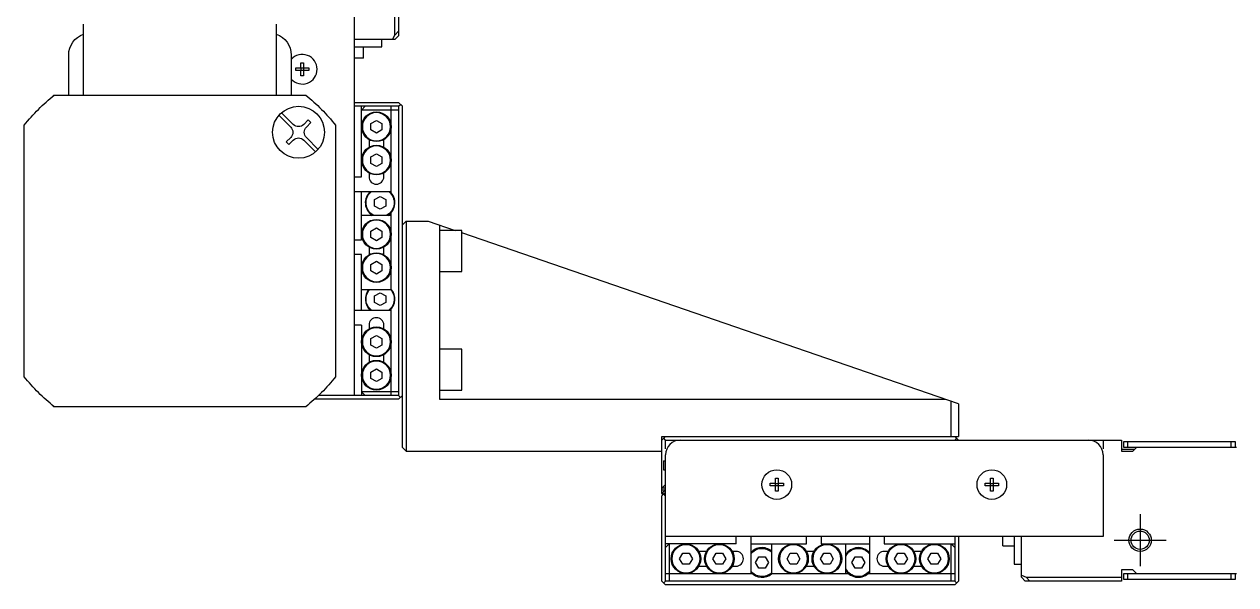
# Model space of a CAD drawing. Extents: x 0 to 1550, y -8 to 1198.
# Drawn here: x 0 to 163.4, y 455.5 to 531.1 of the extents above; entities that cross this region are included whole.
import ezdxf

# ---------------------------------------------------------------- set-up
doc = ezdxf.new("R2010")
doc.units = 0
doc.header["$LTSCALE"] = 0.5
doc.linetypes.add('CENTER', pattern=[50.8, 31.75, -6.35, 6.35, -6.35])
for name, color, linetype in [('MSM_CENTER', 1, 'CENTER'), ('MSM_CONTINUOUS', 7, 'CONTINUOUS'), ('MSM_NARROW', 5, 'CONTINUOUS')]:
    doc.layers.add(name, color=color, linetype=linetype)

msp = doc.modelspace()

# ---------------------------------------------------------------- linework, layer by layer
at = {"layer": 'MSM_CENTER'}
for p, q in [((150.5, 465.05), (150.5, 458.05)), ((147, 461.55), (154, 461.55))]:
    msp.add_line(p, q, dxfattribs=at)
at = {"layer": 'MSM_CONTINUOUS'}
for p, q in [((50, 529.66), (50, 542.55)), ((50.5, 542.55), (50.5, 529.55)), ((44.5, 540.05), (44.5, 481.05)), ((8, 521.55), (8, 531.12)), ((34, 531.12), (34, 521.55)), ((49.69, 529.05), (50, 529.66)), ((50, 529.66), (50.5, 530.16)), ((50.5, 529.55), (50, 529.05)), ((50, 529.05), (44.5, 529.05)), ((44.5, 528.05), (48.25, 528.05)), ((45.75, 526.55), (45.75, 528.05)), ((48.25, 528.05), (48.25, 529.05)), ((6, 521.55), (6, 526.96)), ((36, 526.96), (36, 521.55)), ((45.75, 526.55), (44.5, 526.55)), ((36.61, 525.23), (37.32, 525.23)), ((37.32, 524.87), (36.61, 524.87)), ((37.32, 525.23), (37.32, 525.93)), ((37.33, 525.22), (37.32, 525.23)), ((37.33, 524.88), (37.32, 524.87)), ((37.32, 524.16), (37.32, 524.87)), ((37.33, 525.22), (37.67, 525.22)), ((37.33, 524.88), (37.33, 525.22)), ((37.67, 524.88), (37.33, 524.88)), ((37.67, 525.22), (37.68, 525.23)), ((37.67, 525.22), (37.67, 524.88)), ((37.67, 524.88), (37.68, 524.87)), ((37.68, 525.93), (37.68, 525.23)), ((37.68, 525.23), (38.39, 525.23)), ((37.68, 524.87), (37.68, 524.16)), ((38.39, 524.87), (37.68, 524.87)), ((4, 521.55), (3.87, 521.42)), ((4.03, 521.55), (37.97, 521.55)), ((38.13, 521.42), (38, 521.55)), ((44.5, 520.55), (50.5, 520.55)), ((50.5, 520.05), (44.5, 520.05)), ((45.5, 510.55), (45.5, 520.05)), ((45.5, 519.55), (46, 520.05)), ((49.5, 508.37), (49.5, 520.05)), ((51, 520.05), (50.5, 520.55)), ((50.5, 520.05), (50.75, 520.3)), ((50.5, 520.05), (50.5, 481.05)), ((51, 474.05), (51, 520.05)), ((35.94, 517.25), (34.35, 518.84)), ((34.71, 519.19), (36.29, 517.61)), ((37.71, 517.61), (38.31, 518.21)), ((38.31, 518.21), (38.66, 517.85)), ((50.5, 519.55), (45.5, 519.55)), ((46.75, 517.73), (47.5, 518.16)), ((47.5, 518.16), (48.25, 517.73)), ((0.13, 517.67), (0, 517.55)), ((0, 483.58), (0, 517.52)), ((38.66, 517.85), (38.06, 517.25)), ((42, 517.55), (41.87, 517.67)), ((42, 517.52), (42, 483.58)), ((46.75, 516.86), (46.75, 517.73)), ((47.5, 516.43), (46.75, 516.86)), ((48.25, 516.86), (47.5, 516.43)), ((48.25, 517.73), (48.25, 516.86)), ((35.34, 515.24), (35.94, 515.84)), ((35.69, 514.88), (35.34, 515.24)), ((36.29, 515.48), (35.69, 514.88)), ((39.29, 513.9), (37.71, 515.48)), ((38.06, 515.84), (39.65, 514.25)), ((46.5, 515.56), (46.5, 514.53)), ((48.5, 514.53), (48.5, 515.56)), ((46.75, 513.23), (47.5, 513.66)), ((46.75, 512.36), (46.75, 513.23)), ((47.5, 513.66), (48.25, 513.23)), ((48.25, 513.23), (48.25, 512.36)), ((47.5, 511.93), (46.75, 512.36)), ((48.25, 512.36), (47.5, 511.93)), ((44.5, 510.55), (45.5, 510.55)), ((46.5, 511.06), (46.5, 510.55)), ((48.5, 510.55), (48.5, 511.06)), ((44.5, 508.55), (49.5, 508.55)), ((45.5, 502.05), (45.5, 508.55)), ((47.25, 507.48), (48, 507.91)), ((47.25, 506.61), (47.25, 507.48)), ((48, 506.18), (47.25, 506.61)), ((48, 507.91), (48.75, 507.48)), ((48.75, 506.61), (48, 506.18)), ((48.75, 507.48), (48.75, 506.61)), ((49.5, 505.35), (45.5, 505.35)), ((49.5, 495.35), (49.5, 505.72)), ((46.75, 503.23), (47.5, 503.66)), ((47.5, 503.66), (48.25, 503.23)), ((51, 504.05), (51.5, 504.55)), ((51.5, 504.55), (51.5, 473.55)), ((51.5, 504.55), (54.5, 504.55)), ((54.5, 504.55), (58.13, 503.3)), ((56, 504.03), (56, 480.55)), ((59, 503.3), (56, 503.3)), ((59, 497.8), (59, 503.3)), ((44.5, 502.05), (45.5, 502.05)), ((46.75, 502.36), (46.75, 503.23)), ((47.5, 501.93), (46.75, 502.36)), ((48.25, 502.36), (47.5, 501.93)), ((48.25, 503.23), (48.25, 502.36)), ((126, 479.93), (59, 503)), ((45.5, 500.05), (44.5, 500.05)), ((45.5, 492.55), (45.5, 500.05)), ((46.5, 501.06), (46.5, 500.03)), ((48.5, 500.03), (48.5, 501.06)), ((46.75, 498.73), (47.5, 499.16)), ((46.75, 497.86), (46.75, 498.73)), ((47.5, 499.16), (48.25, 498.73)), ((48.25, 498.73), (48.25, 497.86)), ((47.5, 497.43), (46.75, 497.86)), ((48.25, 497.86), (47.5, 497.43)), ((56, 497.8), (59, 497.8)), ((45.5, 495.35), (49.5, 495.35)), ((47.25, 494.48), (48, 494.91)), ((47.25, 493.61), (47.25, 494.48)), ((48, 493.18), (47.25, 493.61)), ((48, 494.91), (48.75, 494.48)), ((48.75, 493.61), (48, 493.18)), ((48.75, 494.48), (48.75, 493.61)), ((44.5, 492.55), (49.5, 492.55)), ((49.5, 481.05), (49.5, 492.72)), ((45.5, 490.55), (44.5, 490.55)), ((45.5, 490.55), (45.5, 481.05)), ((46.5, 490.55), (46.5, 490.03)), ((48.5, 490.03), (48.5, 490.55)), ((46.75, 488.73), (47.5, 489.16)), ((46.75, 487.86), (46.75, 488.73)), ((47.5, 489.16), (48.25, 488.73)), ((48.25, 488.73), (48.25, 487.86)), ((47.5, 487.43), (46.75, 487.86)), ((48.25, 487.86), (47.5, 487.43)), ((59, 487.3), (56, 487.3)), ((59, 481.8), (59, 487.3)), ((46.5, 486.56), (46.5, 485.53)), ((48.5, 485.53), (48.5, 486.56)), ((46.75, 484.23), (47.5, 484.66)), ((46.75, 483.36), (46.75, 484.23)), ((47.5, 484.66), (48.25, 484.23)), ((48.25, 484.23), (48.25, 483.36)), ((0, 483.55), (0.13, 483.42)), ((41.87, 483.42), (42, 483.55)), ((47.5, 482.93), (46.75, 483.36)), ((48.25, 483.36), (47.5, 482.93)), ((50.5, 480.55), (39.14, 480.55)), ((50.5, 481.05), (39.67, 481.05)), ((50.5, 481.55), (45.5, 481.55)), ((46, 481.05), (45.5, 481.55)), ((50.75, 480.8), (50.5, 481.05)), ((50.5, 480.55), (51, 481.05)), ((56, 481.8), (59, 481.8)), ((56, 480.55), (124.2, 480.55)), ((3.87, 479.67), (4, 479.55)), ((37.97, 479.55), (4.03, 479.55)), ((38, 479.55), (38.13, 479.67)), ((125, 475.55), (125, 480.27)), ((126, 479.93), (126, 475.55)), ((86.5, 475.55), (86, 475.05)), ((86, 467.85), (86, 475.55)), ((86, 475.55), (126, 475.55)), ((126, 475.05), (125.5, 475.55)), ((51, 474.05), (51.5, 473.55)), ((86.5, 475.05), (86.25, 475.3)), ((86.5, 473.85), (86.5, 475.05)), ((86.5, 475.05), (148, 475.05)), ((125.75, 475.3), (125.5, 475.05)), ((145.5, 475.05), (145.5, 473.85)), ((148, 475.05), (148, 473.55)), ((148.3, 474.05), (148.3, 474.85)), ((148.3, 474.85), (163.3, 474.85)), ((163.5, 474.05), (148.3, 474.05)), ((148.8, 474.85), (148.8, 474.05)), ((150, 474.05), (149.5, 473.55)), ((162.8, 474.05), (162.8, 474.85)), ((163.3, 474.85), (163.3, 474.05)), ((51.5, 473.55), (86, 473.55)), ((86.2, 472.25), (86.2, 471.05)), ((86.2, 472.25), (86.5, 472.25)), ((86.5, 456.05), (86.5, 473.05)), ((145.5, 473.05), (145.5, 462.05)), ((149.75, 473.8), (148, 473.8)), ((148, 473.55), (149.5, 473.55)), ((86.2, 471.05), (86.5, 471.05)), ((86, 468.55), (86.5, 469.05)), ((100.61, 469.23), (101.32, 469.23)), ((101.32, 469.23), (101.32, 469.93)), ((101.33, 469.22), (101.32, 469.23)), ((101.33, 468.88), (101.33, 469.22)), ((101.33, 469.22), (101.67, 469.22)), ((101.67, 469.22), (101.68, 469.23)), ((101.67, 469.22), (101.67, 468.88)), ((101.68, 469.93), (101.68, 469.23)), ((101.68, 469.23), (102.39, 469.23)), ((129.61, 469.23), (130.32, 469.23)), ((130.32, 469.23), (130.32, 469.93)), ((130.33, 469.22), (130.32, 469.23)), ((130.33, 468.88), (130.33, 469.22)), ((130.33, 469.22), (130.67, 469.22)), ((130.67, 469.22), (130.68, 469.23)), ((130.67, 469.22), (130.67, 468.88)), ((130.68, 469.93), (130.68, 469.23)), ((130.68, 469.23), (131.39, 469.23)), ((86.5, 468.55), (86, 468.55)), ((86, 468.35), (86.5, 468.35)), ((86.5, 468.05), (86, 467.55)), ((86.1, 467.75), (86, 467.85)), ((86, 456.05), (86, 467.55)), ((86.1, 467.65), (86.1, 467.85)), ((86.5, 467.55), (86.25, 467.8)), ((86.5, 468.15), (86.4, 468.15)), ((101.32, 468.87), (100.61, 468.87)), ((101.33, 468.88), (101.32, 468.87)), ((101.32, 468.16), (101.32, 468.87)), ((101.67, 468.88), (101.33, 468.88)), ((101.67, 468.88), (101.68, 468.87)), ((101.68, 468.87), (101.68, 468.16)), ((102.39, 468.87), (101.68, 468.87)), ((130.32, 468.87), (129.61, 468.87)), ((130.33, 468.88), (130.32, 468.87)), ((130.32, 468.16), (130.32, 468.87)), ((130.67, 468.88), (130.33, 468.88)), ((130.67, 468.88), (130.68, 468.87)), ((130.68, 468.87), (130.68, 468.16)), ((131.39, 468.87), (130.68, 468.87)), ((145.5, 462.05), (86.5, 462.05)), ((86.5, 460.55), (87, 461.05)), ((96, 461.05), (86.5, 461.05)), ((87, 461.05), (87, 456.05)), ((96, 461.05), (96, 462.05)), ((98, 462.05), (98, 457.05)), ((98, 461.05), (105.5, 461.05)), ((100.8, 461.05), (100.8, 457.05)), ((105.5, 461.05), (105.5, 462.05)), ((107.5, 462.05), (107.5, 461.05)), ((107.5, 461.05), (114, 461.05)), ((110.8, 457.05), (110.8, 461.05)), ((114, 462.05), (114, 457.05)), ((116, 462.05), (116, 461.05)), ((116, 461.05), (125.5, 461.05)), ((125, 456.05), (125, 461.05)), ((125, 461.05), (125.5, 460.55)), ((125.5, 462.05), (125.5, 456.05)), ((126, 462.05), (126, 456.05)), ((132, 460.8), (132, 462.05)), ((132, 460.8), (133.5, 460.8)), ((133.5, 462.05), (133.5, 458.3)), ((134.5, 456.55), (134.5, 462.05)), ((88.38, 459.05), (88.82, 459.8)), ((88.82, 459.8), (89.68, 459.8)), ((89.68, 459.8), (90.12, 459.05)), ((92.02, 460.05), (90.98, 460.05)), ((92.88, 459.05), (93.32, 459.8)), ((93.32, 459.8), (94.18, 459.8)), ((94.18, 459.8), (94.62, 459.05)), ((96, 460.05), (95.48, 460.05)), ((98.63, 458.55), (99.07, 459.3)), ((99.07, 459.3), (99.93, 459.3)), ((99.93, 459.3), (100.37, 458.55)), ((102.88, 459.05), (103.32, 459.8)), ((103.32, 459.8), (104.18, 459.8)), ((104.18, 459.8), (104.62, 459.05)), ((106.52, 460.05), (105.48, 460.05)), ((107.38, 459.05), (107.82, 459.8)), ((107.82, 459.8), (108.68, 459.8)), ((108.68, 459.8), (109.12, 459.05)), ((111.63, 458.55), (112.07, 459.3)), ((112.07, 459.3), (112.93, 459.3)), ((112.93, 459.3), (113.37, 458.55)), ((116.52, 460.05), (116, 460.05)), ((117.38, 459.05), (117.82, 459.8)), ((117.82, 459.8), (118.68, 459.8)), ((118.68, 459.8), (119.12, 459.05)), ((121.02, 460.05), (119.98, 460.05)), ((121.88, 459.05), (122.32, 459.8)), ((122.32, 459.8), (123.18, 459.8)), ((123.18, 459.8), (123.62, 459.05)), ((88.82, 458.3), (88.38, 459.05)), ((89.68, 458.3), (88.82, 458.3)), ((90.12, 459.05), (89.68, 458.3)), ((90.98, 458.05), (92.02, 458.05)), ((93.32, 458.3), (92.88, 459.05)), ((94.18, 458.3), (93.32, 458.3)), ((94.62, 459.05), (94.18, 458.3)), ((95.48, 458.05), (96, 458.05)), ((99.07, 457.8), (98.63, 458.55)), ((99.93, 457.8), (99.07, 457.8)), ((100.37, 458.55), (99.93, 457.8)), ((103.32, 458.3), (102.88, 459.05)), ((104.18, 458.3), (103.32, 458.3)), ((104.62, 459.05), (104.18, 458.3)), ((105.48, 458.05), (106.52, 458.05)), ((107.82, 458.3), (107.38, 459.05)), ((108.68, 458.3), (107.82, 458.3)), ((109.12, 459.05), (108.68, 458.3)), ((112.07, 457.8), (111.63, 458.55)), ((112.93, 457.8), (112.07, 457.8)), ((113.37, 458.55), (112.93, 457.8)), ((116, 458.05), (116.52, 458.05)), ((117.82, 458.3), (117.38, 459.05)), ((118.68, 458.3), (117.82, 458.3)), ((119.12, 459.05), (118.68, 458.3)), ((119.98, 458.05), (121.02, 458.05)), ((122.32, 458.3), (121.88, 459.05)), ((123.18, 458.3), (122.32, 458.3)), ((123.62, 459.05), (123.18, 458.3)), ((133.5, 458.3), (134.5, 458.3)), ((149.5, 457.55), (148, 457.55)), ((148, 457.55), (148, 456.05)), ((149.5, 457.55), (150, 457.05)), ((86, 456.05), (86.5, 455.55)), ((86.25, 455.8), (86.5, 456.05)), ((86.5, 457.05), (98.18, 457.05)), ((125.5, 456.05), (86.5, 456.05)), ((100.8, 457.05), (111.18, 457.05)), ((113.82, 457.05), (125.5, 457.05)), ((125.5, 456.05), (125.75, 455.8)), ((125.5, 455.55), (126, 456.05)), ((134.5, 456.85), (135.11, 456.55)), ((135, 456.05), (134.5, 456.55)), ((148, 456.05), (135, 456.05)), ((135.11, 456.55), (148, 456.55)), ((135.11, 456.55), (135.61, 456.05)), ((148.3, 456.25), (148.3, 457.05)), ((148.3, 457.05), (163.5, 457.05)), ((163.3, 456.25), (148.3, 456.25)), ((148.8, 457.05), (148.8, 456.25)), ((162.8, 456.25), (162.8, 457.05)), ((163.3, 457.05), (163.3, 456.25)), ((125.5, 455.55), (86.5, 455.55))]:
    msp.add_line(p, q, dxfattribs=at)
for points in [[(36.61, 524.87, 0), (36.61, 524.87, 0), (36.61, 524.87, 0), (36.61, 524.87, 0), (36.61, 524.88, 0), (36.61, 524.88, 0), (36.61, 524.88, 0), (36.61, 524.88, 0), (36.61, 524.89, 0), (36.61, 524.89, 0), (36.61, 524.89, 0), (36.61, 524.9, 0), (36.61, 524.9, 0), (36.61, 524.9, 0), (36.61, 524.9, 0), (36.61, 524.91, 0), (36.61, 524.91, 0), (36.61, 524.91, 0), (36.61, 524.92, 0), (36.61, 524.92, 0), (36.61, 524.92, 0), (36.61, 524.92, 0), (36.61, 524.93, 0), (36.61, 524.93, 0), (36.61, 524.93, 0), (36.61, 524.94, 0), (36.61, 524.94, 0), (36.61, 524.94, 0), (36.61, 524.94, 0), (36.61, 524.95, 0), (36.61, 524.95, 0), (36.61, 524.95, 0), (36.61, 524.96, 0), (36.61, 524.96, 0), (36.61, 524.96, 0), (36.61, 524.96, 0), (36.61, 524.97, 0), (36.61, 524.97, 0), (36.61, 524.97, 0), (36.61, 524.98, 0), (36.61, 524.98, 0), (36.61, 524.98, 0), (36.61, 524.98, 0), (36.61, 524.99, 0), (36.61, 524.99, 0), (36.61, 524.99, 0), (36.61, 525, 0), (36.61, 525, 0), (36.61, 525, 0), (36.61, 525, 0), (36.61, 525.01, 0), (36.61, 525.01, 0), (36.61, 525.01, 0), (36.61, 525.01, 0), (36.61, 525.02, 0), (36.61, 525.02, 0), (36.61, 525.02, 0), (36.61, 525.03, 0), (36.61, 525.03, 0), (36.61, 525.03, 0), (36.61, 525.03, 0), (36.61, 525.04, 0), (36.61, 525.04, 0), (36.61, 525.04, 0), (36.61, 525.05, 0), (36.61, 525.05, 0), (36.61, 525.05, 0), (36.61, 525.05, 0), (36.61, 525.06, 0), (36.61, 525.06, 0), (36.61, 525.06, 0), (36.61, 525.07, 0), (36.61, 525.07, 0), (36.61, 525.07, 0), (36.61, 525.07, 0), (36.61, 525.08, 0), (36.61, 525.08, 0), (36.61, 525.08, 0), (36.61, 525.09, 0), (36.61, 525.09, 0), (36.61, 525.09, 0), (36.61, 525.09, 0), (36.61, 525.1, 0), (36.61, 525.1, 0), (36.61, 525.1, 0), (36.61, 525.11, 0), (36.61, 525.11, 0), (36.61, 525.11, 0), (36.61, 525.11, 0), (36.61, 525.12, 0), (36.61, 525.12, 0), (36.61, 525.12, 0), (36.61, 525.12, 0), (36.61, 525.13, 0), (36.61, 525.13, 0), (36.61, 525.13, 0), (36.61, 525.14, 0), (36.61, 525.14, 0), (36.61, 525.14, 0), (36.61, 525.14, 0), (36.61, 525.15, 0), (36.61, 525.15, 0), (36.61, 525.15, 0), (36.61, 525.15, 0), (36.61, 525.16, 0), (36.61, 525.16, 0), (36.61, 525.16, 0), (36.61, 525.17, 0), (36.61, 525.17, 0), (36.61, 525.17, 0), (36.61, 525.17, 0), (36.61, 525.18, 0), (36.61, 525.18, 0), (36.61, 525.18, 0), (36.61, 525.19, 0), (36.61, 525.19, 0), (36.61, 525.19, 0), (36.61, 525.2, 0), (36.61, 525.2, 0), (36.61, 525.2, 0), (36.61, 525.2, 0), (36.61, 525.21, 0), (36.61, 525.21, 0), (36.61, 525.21, 0), (36.61, 525.21, 0), (36.61, 525.22, 0), (36.61, 525.22, 0), (36.61, 525.22, 0), (36.61, 525.23, 0)], [(37.32, 525.93, 0), (37.32, 525.93, 0), (37.33, 525.93, 0), (37.33, 525.93, 0), (37.33, 525.93, 0), (37.33, 525.93, 0), (37.34, 525.93, 0), (37.34, 525.93, 0), (37.34, 525.93, 0), (37.35, 525.93, 0), (37.35, 525.93, 0), (37.35, 525.93, 0), (37.35, 525.93, 0), (37.36, 525.93, 0), (37.36, 525.93, 0), (37.36, 525.93, 0), (37.37, 525.93, 0), (37.37, 525.93, 0), (37.37, 525.93, 0), (37.37, 525.93, 0), (37.38, 525.93, 0), (37.38, 525.93, 0), (37.38, 525.93, 0), (37.38, 525.93, 0), (37.39, 525.93, 0), (37.39, 525.93, 0), (37.39, 525.93, 0), (37.4, 525.93, 0), (37.4, 525.93, 0), (37.4, 525.93, 0), (37.4, 525.93, 0), (37.41, 525.93, 0), (37.41, 525.93, 0), (37.41, 525.93, 0), (37.42, 525.93, 0), (37.42, 525.93, 0), (37.42, 525.93, 0), (37.42, 525.93, 0), (37.43, 525.93, 0), (37.43, 525.93, 0), (37.43, 525.93, 0), (37.44, 525.93, 0), (37.44, 525.93, 0), (37.44, 525.93, 0), (37.44, 525.93, 0), (37.45, 525.93, 0), (37.45, 525.93, 0), (37.45, 525.93, 0), (37.45, 525.93, 0), (37.46, 525.93, 0), (37.46, 525.93, 0), (37.46, 525.93, 0), (37.47, 525.93, 0), (37.47, 525.93, 0), (37.47, 525.93, 0), (37.47, 525.93, 0), (37.48, 525.93, 0), (37.48, 525.93, 0), (37.48, 525.93, 0), (37.49, 525.93, 0), (37.49, 525.93, 0), (37.49, 525.93, 0), (37.49, 525.93, 0), (37.5, 525.93, 0), (37.5, 525.93, 0), (37.5, 525.93, 0), (37.51, 525.93, 0), (37.51, 525.93, 0), (37.51, 525.93, 0), (37.51, 525.93, 0), (37.52, 525.93, 0), (37.52, 525.93, 0), (37.52, 525.93, 0), (37.53, 525.93, 0), (37.53, 525.93, 0), (37.53, 525.93, 0), (37.53, 525.93, 0), (37.54, 525.93, 0), (37.54, 525.93, 0), (37.54, 525.93, 0), (37.55, 525.93, 0), (37.55, 525.93, 0), (37.55, 525.93, 0), (37.55, 525.93, 0), (37.56, 525.93, 0), (37.56, 525.93, 0), (37.56, 525.93, 0), (37.56, 525.93, 0), (37.57, 525.93, 0), (37.57, 525.93, 0), (37.57, 525.93, 0), (37.58, 525.93, 0), (37.58, 525.93, 0), (37.58, 525.93, 0), (37.58, 525.93, 0), (37.59, 525.93, 0), (37.59, 525.93, 0), (37.59, 525.93, 0), (37.6, 525.93, 0), (37.6, 525.93, 0), (37.6, 525.93, 0), (37.6, 525.93, 0), (37.61, 525.93, 0), (37.61, 525.93, 0), (37.61, 525.93, 0), (37.62, 525.93, 0), (37.62, 525.93, 0), (37.62, 525.93, 0), (37.62, 525.93, 0), (37.63, 525.93, 0), (37.63, 525.93, 0), (37.63, 525.93, 0), (37.63, 525.93, 0), (37.64, 525.93, 0), (37.64, 525.93, 0), (37.64, 525.93, 0), (37.65, 525.93, 0), (37.65, 525.93, 0), (37.65, 525.93, 0), (37.65, 525.93, 0), (37.66, 525.93, 0), (37.66, 525.93, 0), (37.66, 525.93, 0), (37.67, 525.93, 0), (37.67, 525.93, 0), (37.67, 525.93, 0), (37.67, 525.93, 0), (37.68, 525.93, 0), (37.68, 525.93, 0)], [(38.39, 525.23, 0), (38.39, 525.22, 0), (38.39, 525.22, 0), (38.39, 525.22, 0), (38.39, 525.21, 0), (38.39, 525.21, 0), (38.39, 525.21, 0), (38.39, 525.21, 0), (38.39, 525.2, 0), (38.39, 525.2, 0), (38.39, 525.2, 0), (38.39, 525.2, 0), (38.39, 525.19, 0), (38.39, 525.19, 0), (38.39, 525.19, 0), (38.39, 525.18, 0), (38.39, 525.18, 0), (38.39, 525.18, 0), (38.39, 525.17, 0), (38.39, 525.17, 0), (38.39, 525.17, 0), (38.39, 525.17, 0), (38.39, 525.16, 0), (38.39, 525.16, 0), (38.39, 525.16, 0), (38.39, 525.15, 0), (38.39, 525.15, 0), (38.39, 525.15, 0), (38.39, 525.15, 0), (38.39, 525.14, 0), (38.39, 525.14, 0), (38.39, 525.14, 0), (38.39, 525.14, 0), (38.39, 525.13, 0), (38.39, 525.13, 0), (38.39, 525.13, 0), (38.39, 525.12, 0), (38.39, 525.12, 0), (38.39, 525.12, 0), (38.39, 525.12, 0), (38.39, 525.11, 0), (38.39, 525.11, 0), (38.39, 525.11, 0), (38.39, 525.11, 0), (38.39, 525.1, 0), (38.39, 525.1, 0), (38.39, 525.1, 0), (38.39, 525.09, 0), (38.39, 525.09, 0), (38.39, 525.09, 0), (38.39, 525.09, 0), (38.39, 525.08, 0), (38.39, 525.08, 0), (38.39, 525.08, 0), (38.39, 525.07, 0), (38.39, 525.07, 0), (38.39, 525.07, 0), (38.39, 525.07, 0), (38.39, 525.06, 0), (38.39, 525.06, 0), (38.39, 525.06, 0), (38.39, 525.05, 0), (38.39, 525.05, 0), (38.39, 525.05, 0), (38.39, 525.05, 0), (38.39, 525.04, 0), (38.39, 525.04, 0), (38.39, 525.04, 0), (38.39, 525.03, 0), (38.39, 525.03, 0), (38.39, 525.03, 0), (38.39, 525.03, 0), (38.39, 525.02, 0), (38.39, 525.02, 0), (38.39, 525.02, 0), (38.39, 525.01, 0), (38.39, 525.01, 0), (38.39, 525.01, 0), (38.39, 525.01, 0), (38.39, 525, 0), (38.39, 525, 0), (38.39, 525, 0), (38.39, 525, 0), (38.39, 524.99, 0), (38.39, 524.99, 0), (38.39, 524.99, 0), (38.39, 524.98, 0), (38.39, 524.98, 0), (38.39, 524.98, 0), (38.39, 524.98, 0), (38.39, 524.97, 0), (38.39, 524.97, 0), (38.39, 524.97, 0), (38.39, 524.96, 0), (38.39, 524.96, 0), (38.39, 524.96, 0), (38.39, 524.96, 0), (38.39, 524.95, 0), (38.39, 524.95, 0), (38.39, 524.95, 0), (38.39, 524.94, 0), (38.39, 524.94, 0), (38.39, 524.94, 0), (38.39, 524.94, 0), (38.39, 524.93, 0), (38.39, 524.93, 0), (38.39, 524.93, 0), (38.39, 524.92, 0), (38.39, 524.92, 0), (38.39, 524.92, 0), (38.39, 524.92, 0), (38.39, 524.91, 0), (38.39, 524.91, 0), (38.39, 524.91, 0), (38.39, 524.9, 0), (38.39, 524.9, 0), (38.39, 524.9, 0), (38.39, 524.9, 0), (38.39, 524.89, 0), (38.39, 524.89, 0), (38.39, 524.89, 0), (38.39, 524.88, 0), (38.39, 524.88, 0), (38.39, 524.88, 0), (38.39, 524.88, 0), (38.39, 524.87, 0), (38.39, 524.87, 0), (38.39, 524.87, 0), (38.39, 524.87, 0)], [(37.68, 524.16, 0), (37.68, 524.16, 0), (37.67, 524.16, 0), (37.67, 524.16, 0), (37.67, 524.16, 0), (37.67, 524.16, 0), (37.66, 524.16, 0), (37.66, 524.16, 0), (37.66, 524.16, 0), (37.65, 524.16, 0), (37.65, 524.16, 0), (37.65, 524.16, 0), (37.65, 524.16, 0), (37.64, 524.16, 0), (37.64, 524.16, 0), (37.64, 524.16, 0), (37.63, 524.16, 0), (37.63, 524.16, 0), (37.63, 524.16, 0), (37.63, 524.16, 0), (37.62, 524.16, 0), (37.62, 524.16, 0), (37.62, 524.16, 0), (37.62, 524.16, 0), (37.61, 524.16, 0), (37.61, 524.16, 0), (37.61, 524.16, 0), (37.6, 524.16, 0), (37.6, 524.16, 0), (37.6, 524.16, 0), (37.6, 524.16, 0), (37.59, 524.16, 0), (37.59, 524.16, 0), (37.59, 524.16, 0), (37.58, 524.16, 0), (37.58, 524.16, 0), (37.58, 524.16, 0), (37.58, 524.16, 0), (37.57, 524.16, 0), (37.57, 524.16, 0), (37.57, 524.16, 0), (37.56, 524.16, 0), (37.56, 524.16, 0), (37.56, 524.16, 0), (37.56, 524.16, 0), (37.55, 524.16, 0), (37.55, 524.16, 0), (37.55, 524.16, 0), (37.55, 524.16, 0), (37.54, 524.16, 0), (37.54, 524.16, 0), (37.54, 524.16, 0), (37.53, 524.16, 0), (37.53, 524.16, 0), (37.53, 524.16, 0), (37.53, 524.16, 0), (37.52, 524.16, 0), (37.52, 524.16, 0), (37.52, 524.16, 0), (37.51, 524.16, 0), (37.51, 524.16, 0), (37.51, 524.16, 0), (37.51, 524.16, 0), (37.5, 524.16, 0), (37.5, 524.16, 0), (37.5, 524.16, 0), (37.49, 524.16, 0), (37.49, 524.16, 0), (37.49, 524.16, 0), (37.49, 524.16, 0), (37.48, 524.16, 0), (37.48, 524.16, 0), (37.48, 524.16, 0), (37.47, 524.16, 0), (37.47, 524.16, 0), (37.47, 524.16, 0), (37.47, 524.16, 0), (37.46, 524.16, 0), (37.46, 524.16, 0), (37.46, 524.16, 0), (37.45, 524.16, 0), (37.45, 524.16, 0), (37.45, 524.16, 0), (37.45, 524.16, 0), (37.44, 524.16, 0), (37.44, 524.16, 0), (37.44, 524.16, 0), (37.44, 524.16, 0), (37.43, 524.16, 0), (37.43, 524.16, 0), (37.43, 524.16, 0), (37.42, 524.16, 0), (37.42, 524.16, 0), (37.42, 524.16, 0), (37.42, 524.16, 0), (37.41, 524.16, 0), (37.41, 524.16, 0), (37.41, 524.16, 0), (37.4, 524.16, 0), (37.4, 524.16, 0), (37.4, 524.16, 0), (37.4, 524.16, 0), (37.39, 524.16, 0), (37.39, 524.16, 0), (37.39, 524.16, 0), (37.38, 524.16, 0), (37.38, 524.16, 0), (37.38, 524.16, 0), (37.38, 524.16, 0), (37.37, 524.16, 0), (37.37, 524.16, 0), (37.37, 524.16, 0), (37.37, 524.16, 0), (37.36, 524.16, 0), (37.36, 524.16, 0), (37.36, 524.16, 0), (37.35, 524.16, 0), (37.35, 524.16, 0), (37.35, 524.16, 0), (37.35, 524.16, 0), (37.34, 524.16, 0), (37.34, 524.16, 0), (37.34, 524.16, 0), (37.33, 524.16, 0), (37.33, 524.16, 0), (37.33, 524.16, 0), (37.33, 524.16, 0), (37.32, 524.16, 0), (37.32, 524.16, 0)], [(100.61, 468.87, 0), (100.61, 468.87, 0), (100.61, 468.87, 0), (100.61, 468.87, 0), (100.61, 468.88, 0), (100.61, 468.88, 0), (100.61, 468.88, 0), (100.61, 468.88, 0), (100.61, 468.89, 0), (100.61, 468.89, 0), (100.61, 468.89, 0), (100.61, 468.9, 0), (100.61, 468.9, 0), (100.61, 468.9, 0), (100.61, 468.9, 0), (100.61, 468.91, 0), (100.61, 468.91, 0), (100.61, 468.91, 0), (100.61, 468.92, 0), (100.61, 468.92, 0), (100.61, 468.92, 0), (100.61, 468.93, 0), (100.61, 468.93, 0), (100.61, 468.93, 0), (100.61, 468.93, 0), (100.61, 468.94, 0), (100.61, 468.94, 0), (100.61, 468.94, 0), (100.61, 468.94, 0), (100.61, 468.95, 0), (100.61, 468.95, 0), (100.61, 468.95, 0), (100.61, 468.96, 0), (100.61, 468.96, 0), (100.61, 468.96, 0), (100.61, 468.96, 0), (100.61, 468.97, 0), (100.61, 468.97, 0), (100.61, 468.97, 0), (100.61, 468.98, 0), (100.61, 468.98, 0), (100.61, 468.98, 0), (100.61, 468.98, 0), (100.61, 468.99, 0), (100.61, 468.99, 0), (100.61, 468.99, 0), (100.61, 469, 0), (100.61, 469, 0), (100.61, 469, 0), (100.61, 469, 0), (100.61, 469.01, 0), (100.61, 469.01, 0), (100.61, 469.01, 0), (100.61, 469.01, 0), (100.61, 469.02, 0), (100.61, 469.02, 0), (100.61, 469.02, 0), (100.61, 469.03, 0), (100.61, 469.03, 0), (100.61, 469.03, 0), (100.61, 469.03, 0), (100.61, 469.04, 0), (100.61, 469.04, 0), (100.61, 469.04, 0), (100.61, 469.05, 0), (100.61, 469.05, 0), (100.61, 469.05, 0), (100.61, 469.05, 0), (100.61, 469.06, 0), (100.61, 469.06, 0), (100.61, 469.06, 0), (100.61, 469.06, 0), (100.61, 469.07, 0), (100.61, 469.07, 0), (100.61, 469.07, 0), (100.61, 469.08, 0), (100.61, 469.08, 0), (100.61, 469.08, 0), (100.61, 469.08, 0), (100.61, 469.09, 0), (100.61, 469.09, 0), (100.61, 469.09, 0), (100.61, 469.1, 0), (100.61, 469.1, 0), (100.61, 469.1, 0), (100.61, 469.11, 0), (100.61, 469.11, 0), (100.61, 469.11, 0), (100.61, 469.11, 0), (100.61, 469.12, 0), (100.61, 469.12, 0), (100.61, 469.12, 0), (100.61, 469.12, 0), (100.61, 469.13, 0), (100.61, 469.13, 0), (100.61, 469.13, 0), (100.61, 469.14, 0), (100.61, 469.14, 0), (100.61, 469.14, 0), (100.61, 469.14, 0), (100.61, 469.15, 0), (100.61, 469.15, 0), (100.61, 469.15, 0), (100.61, 469.15, 0), (100.61, 469.16, 0), (100.61, 469.16, 0), (100.61, 469.16, 0), (100.61, 469.17, 0), (100.61, 469.17, 0), (100.61, 469.17, 0), (100.61, 469.18, 0), (100.61, 469.18, 0), (100.61, 469.18, 0), (100.61, 469.18, 0), (100.61, 469.19, 0), (100.61, 469.19, 0), (100.61, 469.19, 0), (100.61, 469.19, 0), (100.61, 469.2, 0), (100.61, 469.2, 0), (100.61, 469.2, 0), (100.61, 469.21, 0), (100.61, 469.21, 0), (100.61, 469.21, 0), (100.61, 469.21, 0), (100.61, 469.22, 0), (100.61, 469.22, 0), (100.61, 469.22, 0), (100.61, 469.23, 0)], [(101.32, 469.93, 0), (101.32, 469.93, 0), (101.33, 469.93, 0), (101.33, 469.93, 0), (101.33, 469.93, 0), (101.33, 469.93, 0), (101.34, 469.93, 0), (101.34, 469.93, 0), (101.34, 469.93, 0), (101.34, 469.93, 0), (101.35, 469.93, 0), (101.35, 469.93, 0), (101.35, 469.93, 0), (101.36, 469.93, 0), (101.36, 469.93, 0), (101.36, 469.93, 0), (101.36, 469.93, 0), (101.37, 469.93, 0), (101.37, 469.93, 0), (101.37, 469.93, 0), (101.38, 469.93, 0), (101.38, 469.93, 0), (101.38, 469.93, 0), (101.39, 469.93, 0), (101.39, 469.93, 0), (101.39, 469.93, 0), (101.39, 469.93, 0), (101.4, 469.93, 0), (101.4, 469.93, 0), (101.4, 469.93, 0), (101.4, 469.93, 0), (101.41, 469.93, 0), (101.41, 469.93, 0), (101.41, 469.93, 0), (101.42, 469.93, 0), (101.42, 469.93, 0), (101.42, 469.93, 0), (101.42, 469.93, 0), (101.43, 469.93, 0), (101.43, 469.93, 0), (101.43, 469.93, 0), (101.44, 469.93, 0), (101.44, 469.93, 0), (101.44, 469.93, 0), (101.44, 469.93, 0), (101.45, 469.93, 0), (101.45, 469.93, 0), (101.45, 469.93, 0), (101.45, 469.93, 0), (101.46, 469.93, 0), (101.46, 469.93, 0), (101.46, 469.93, 0), (101.47, 469.93, 0), (101.47, 469.93, 0), (101.47, 469.93, 0), (101.47, 469.93, 0), (101.48, 469.93, 0), (101.48, 469.93, 0), (101.48, 469.93, 0), (101.49, 469.93, 0), (101.49, 469.93, 0), (101.49, 469.93, 0), (101.49, 469.93, 0), (101.5, 469.93, 0), (101.5, 469.93, 0), (101.5, 469.93, 0), (101.51, 469.93, 0), (101.51, 469.93, 0), (101.51, 469.93, 0), (101.51, 469.93, 0), (101.52, 469.93, 0), (101.52, 469.93, 0), (101.52, 469.93, 0), (101.53, 469.93, 0), (101.53, 469.93, 0), (101.53, 469.93, 0), (101.53, 469.93, 0), (101.54, 469.93, 0), (101.54, 469.93, 0), (101.54, 469.93, 0), (101.55, 469.93, 0), (101.55, 469.93, 0), (101.55, 469.93, 0), (101.55, 469.93, 0), (101.56, 469.93, 0), (101.56, 469.93, 0), (101.56, 469.93, 0), (101.56, 469.93, 0), (101.57, 469.93, 0), (101.57, 469.93, 0), (101.57, 469.93, 0), (101.58, 469.93, 0), (101.58, 469.93, 0), (101.58, 469.93, 0), (101.58, 469.93, 0), (101.59, 469.93, 0), (101.59, 469.93, 0), (101.59, 469.93, 0), (101.6, 469.93, 0), (101.6, 469.93, 0), (101.6, 469.93, 0), (101.6, 469.93, 0), (101.61, 469.93, 0), (101.61, 469.93, 0), (101.61, 469.93, 0), (101.61, 469.93, 0), (101.62, 469.93, 0), (101.62, 469.93, 0), (101.62, 469.93, 0), (101.63, 469.93, 0), (101.63, 469.93, 0), (101.63, 469.93, 0), (101.64, 469.93, 0), (101.64, 469.93, 0), (101.64, 469.93, 0), (101.64, 469.93, 0), (101.65, 469.93, 0), (101.65, 469.93, 0), (101.65, 469.93, 0), (101.66, 469.93, 0), (101.66, 469.93, 0), (101.66, 469.93, 0), (101.66, 469.93, 0), (101.67, 469.93, 0), (101.67, 469.93, 0), (101.67, 469.93, 0), (101.67, 469.93, 0), (101.68, 469.93, 0), (101.68, 469.93, 0)], [(102.39, 469.23, 0), (102.39, 469.22, 0), (102.39, 469.22, 0), (102.39, 469.22, 0), (102.39, 469.21, 0), (102.39, 469.21, 0), (102.39, 469.21, 0), (102.39, 469.21, 0), (102.39, 469.2, 0), (102.39, 469.2, 0), (102.39, 469.2, 0), (102.39, 469.19, 0), (102.39, 469.19, 0), (102.39, 469.19, 0), (102.39, 469.19, 0), (102.39, 469.18, 0), (102.39, 469.18, 0), (102.39, 469.18, 0), (102.39, 469.18, 0), (102.39, 469.17, 0), (102.39, 469.17, 0), (102.39, 469.17, 0), (102.39, 469.16, 0), (102.39, 469.16, 0), (102.39, 469.16, 0), (102.39, 469.15, 0), (102.39, 469.15, 0), (102.39, 469.15, 0), (102.39, 469.15, 0), (102.39, 469.14, 0), (102.39, 469.14, 0), (102.39, 469.14, 0), (102.39, 469.14, 0), (102.39, 469.13, 0), (102.39, 469.13, 0), (102.39, 469.13, 0), (102.39, 469.12, 0), (102.39, 469.12, 0), (102.39, 469.12, 0), (102.39, 469.12, 0), (102.39, 469.11, 0), (102.39, 469.11, 0), (102.39, 469.11, 0), (102.39, 469.11, 0), (102.39, 469.1, 0), (102.39, 469.1, 0), (102.39, 469.1, 0), (102.39, 469.09, 0), (102.39, 469.09, 0), (102.39, 469.09, 0), (102.39, 469.08, 0), (102.39, 469.08, 0), (102.39, 469.08, 0), (102.39, 469.08, 0), (102.39, 469.07, 0), (102.39, 469.07, 0), (102.39, 469.07, 0), (102.39, 469.06, 0), (102.39, 469.06, 0), (102.39, 469.06, 0), (102.39, 469.06, 0), (102.39, 469.05, 0), (102.39, 469.05, 0), (102.39, 469.05, 0), (102.39, 469.05, 0), (102.39, 469.04, 0), (102.39, 469.04, 0), (102.39, 469.04, 0), (102.39, 469.03, 0), (102.39, 469.03, 0), (102.39, 469.03, 0), (102.39, 469.03, 0), (102.39, 469.02, 0), (102.39, 469.02, 0), (102.39, 469.02, 0), (102.39, 469.01, 0), (102.39, 469.01, 0), (102.39, 469.01, 0), (102.39, 469.01, 0), (102.39, 469, 0), (102.39, 469, 0), (102.39, 469, 0), (102.39, 469, 0), (102.39, 468.99, 0), (102.39, 468.99, 0), (102.39, 468.99, 0), (102.39, 468.98, 0), (102.39, 468.98, 0), (102.39, 468.98, 0), (102.39, 468.98, 0), (102.39, 468.97, 0), (102.39, 468.97, 0), (102.39, 468.97, 0), (102.39, 468.96, 0), (102.39, 468.96, 0), (102.39, 468.96, 0), (102.39, 468.96, 0), (102.39, 468.95, 0), (102.39, 468.95, 0), (102.39, 468.95, 0), (102.39, 468.94, 0), (102.39, 468.94, 0), (102.39, 468.94, 0), (102.39, 468.94, 0), (102.39, 468.93, 0), (102.39, 468.93, 0), (102.39, 468.93, 0), (102.39, 468.93, 0), (102.39, 468.92, 0), (102.39, 468.92, 0), (102.39, 468.92, 0), (102.39, 468.91, 0), (102.39, 468.91, 0), (102.39, 468.91, 0), (102.39, 468.9, 0), (102.39, 468.9, 0), (102.39, 468.9, 0), (102.39, 468.9, 0), (102.39, 468.89, 0), (102.39, 468.89, 0), (102.39, 468.89, 0), (102.39, 468.88, 0), (102.39, 468.88, 0), (102.39, 468.88, 0), (102.39, 468.88, 0), (102.39, 468.87, 0), (102.39, 468.87, 0), (102.39, 468.87, 0), (102.39, 468.87, 0)], [(129.61, 468.87, 0), (129.61, 468.87, 0), (129.61, 468.87, 0), (129.61, 468.87, 0), (129.61, 468.88, 0), (129.61, 468.88, 0), (129.61, 468.88, 0), (129.61, 468.88, 0), (129.61, 468.89, 0), (129.61, 468.89, 0), (129.61, 468.89, 0), (129.61, 468.9, 0), (129.61, 468.9, 0), (129.61, 468.9, 0), (129.61, 468.9, 0), (129.61, 468.91, 0), (129.61, 468.91, 0), (129.61, 468.91, 0), (129.61, 468.92, 0), (129.61, 468.92, 0), (129.61, 468.92, 0), (129.61, 468.93, 0), (129.61, 468.93, 0), (129.61, 468.93, 0), (129.61, 468.93, 0), (129.61, 468.94, 0), (129.61, 468.94, 0), (129.61, 468.94, 0), (129.61, 468.94, 0), (129.61, 468.95, 0), (129.61, 468.95, 0), (129.61, 468.95, 0), (129.61, 468.96, 0), (129.61, 468.96, 0), (129.61, 468.96, 0), (129.61, 468.96, 0), (129.61, 468.97, 0), (129.61, 468.97, 0), (129.61, 468.97, 0), (129.61, 468.98, 0), (129.61, 468.98, 0), (129.61, 468.98, 0), (129.61, 468.98, 0), (129.61, 468.99, 0), (129.61, 468.99, 0), (129.61, 468.99, 0), (129.61, 469, 0), (129.61, 469, 0), (129.61, 469, 0), (129.61, 469, 0), (129.61, 469.01, 0), (129.61, 469.01, 0), (129.61, 469.01, 0), (129.61, 469.01, 0), (129.61, 469.02, 0), (129.61, 469.02, 0), (129.61, 469.02, 0), (129.61, 469.03, 0), (129.61, 469.03, 0), (129.61, 469.03, 0), (129.61, 469.03, 0), (129.61, 469.04, 0), (129.61, 469.04, 0), (129.61, 469.04, 0), (129.61, 469.05, 0), (129.61, 469.05, 0), (129.61, 469.05, 0), (129.61, 469.05, 0), (129.61, 469.06, 0), (129.61, 469.06, 0), (129.61, 469.06, 0), (129.61, 469.06, 0), (129.61, 469.07, 0), (129.61, 469.07, 0), (129.61, 469.07, 0), (129.61, 469.08, 0), (129.61, 469.08, 0), (129.61, 469.08, 0), (129.61, 469.08, 0), (129.61, 469.09, 0), (129.61, 469.09, 0), (129.61, 469.09, 0), (129.61, 469.1, 0), (129.61, 469.1, 0), (129.61, 469.1, 0), (129.61, 469.11, 0), (129.61, 469.11, 0), (129.61, 469.11, 0), (129.61, 469.11, 0), (129.61, 469.12, 0), (129.61, 469.12, 0), (129.61, 469.12, 0), (129.61, 469.12, 0), (129.61, 469.13, 0), (129.61, 469.13, 0), (129.61, 469.13, 0), (129.61, 469.14, 0), (129.61, 469.14, 0), (129.61, 469.14, 0), (129.61, 469.14, 0), (129.61, 469.15, 0), (129.61, 469.15, 0), (129.61, 469.15, 0), (129.61, 469.15, 0), (129.61, 469.16, 0), (129.61, 469.16, 0), (129.61, 469.16, 0), (129.61, 469.17, 0), (129.61, 469.17, 0), (129.61, 469.17, 0), (129.61, 469.18, 0), (129.61, 469.18, 0), (129.61, 469.18, 0), (129.61, 469.18, 0), (129.61, 469.19, 0), (129.61, 469.19, 0), (129.61, 469.19, 0), (129.61, 469.19, 0), (129.61, 469.2, 0), (129.61, 469.2, 0), (129.61, 469.2, 0), (129.61, 469.21, 0), (129.61, 469.21, 0), (129.61, 469.21, 0), (129.61, 469.21, 0), (129.61, 469.22, 0), (129.61, 469.22, 0), (129.61, 469.22, 0), (129.61, 469.23, 0)], [(130.32, 469.93, 0), (130.32, 469.93, 0), (130.33, 469.93, 0), (130.33, 469.93, 0), (130.33, 469.93, 0), (130.33, 469.93, 0), (130.34, 469.93, 0), (130.34, 469.93, 0), (130.34, 469.93, 0), (130.34, 469.93, 0), (130.35, 469.93, 0), (130.35, 469.93, 0), (130.35, 469.93, 0), (130.36, 469.93, 0), (130.36, 469.93, 0), (130.36, 469.93, 0), (130.37, 469.93, 0), (130.37, 469.93, 0), (130.37, 469.93, 0), (130.37, 469.93, 0), (130.38, 469.93, 0), (130.38, 469.93, 0), (130.38, 469.93, 0), (130.38, 469.93, 0), (130.39, 469.93, 0), (130.39, 469.93, 0), (130.39, 469.93, 0), (130.4, 469.93, 0), (130.4, 469.93, 0), (130.4, 469.93, 0), (130.4, 469.93, 0), (130.41, 469.93, 0), (130.41, 469.93, 0), (130.41, 469.93, 0), (130.42, 469.93, 0), (130.42, 469.93, 0), (130.42, 469.93, 0), (130.42, 469.93, 0), (130.43, 469.93, 0), (130.43, 469.93, 0), (130.43, 469.93, 0), (130.44, 469.93, 0), (130.44, 469.93, 0), (130.44, 469.93, 0), (130.44, 469.93, 0), (130.45, 469.93, 0), (130.45, 469.93, 0), (130.45, 469.93, 0), (130.46, 469.93, 0), (130.46, 469.93, 0), (130.46, 469.93, 0), (130.46, 469.93, 0), (130.47, 469.93, 0), (130.47, 469.93, 0), (130.47, 469.93, 0), (130.47, 469.93, 0), (130.48, 469.93, 0), (130.48, 469.93, 0), (130.48, 469.93, 0), (130.49, 469.93, 0), (130.49, 469.93, 0), (130.49, 469.93, 0), (130.49, 469.93, 0), (130.5, 469.93, 0), (130.5, 469.93, 0), (130.5, 469.93, 0), (130.51, 469.93, 0), (130.51, 469.93, 0), (130.51, 469.93, 0), (130.51, 469.93, 0), (130.52, 469.93, 0), (130.52, 469.93, 0), (130.52, 469.93, 0), (130.53, 469.93, 0), (130.53, 469.93, 0), (130.53, 469.93, 0), (130.53, 469.93, 0), (130.54, 469.93, 0), (130.54, 469.93, 0), (130.54, 469.93, 0), (130.54, 469.93, 0), (130.55, 469.93, 0), (130.55, 469.93, 0), (130.55, 469.93, 0), (130.56, 469.93, 0), (130.56, 469.93, 0), (130.56, 469.93, 0), (130.56, 469.93, 0), (130.57, 469.93, 0), (130.57, 469.93, 0), (130.57, 469.93, 0), (130.58, 469.93, 0), (130.58, 469.93, 0), (130.58, 469.93, 0), (130.58, 469.93, 0), (130.59, 469.93, 0), (130.59, 469.93, 0), (130.59, 469.93, 0), (130.6, 469.93, 0), (130.6, 469.93, 0), (130.6, 469.93, 0), (130.6, 469.93, 0), (130.61, 469.93, 0), (130.61, 469.93, 0), (130.61, 469.93, 0), (130.62, 469.93, 0), (130.62, 469.93, 0), (130.62, 469.93, 0), (130.62, 469.93, 0), (130.63, 469.93, 0), (130.63, 469.93, 0), (130.63, 469.93, 0), (130.63, 469.93, 0), (130.64, 469.93, 0), (130.64, 469.93, 0), (130.64, 469.93, 0), (130.65, 469.93, 0), (130.65, 469.93, 0), (130.65, 469.93, 0), (130.66, 469.93, 0), (130.66, 469.93, 0), (130.66, 469.93, 0), (130.66, 469.93, 0), (130.67, 469.93, 0), (130.67, 469.93, 0), (130.67, 469.93, 0), (130.67, 469.93, 0), (130.68, 469.93, 0), (130.68, 469.93, 0)], [(131.39, 469.23, 0), (131.39, 469.22, 0), (131.39, 469.22, 0), (131.39, 469.22, 0), (131.39, 469.21, 0), (131.39, 469.21, 0), (131.39, 469.21, 0), (131.39, 469.21, 0), (131.39, 469.2, 0), (131.39, 469.2, 0), (131.39, 469.2, 0), (131.39, 469.19, 0), (131.39, 469.19, 0), (131.39, 469.19, 0), (131.39, 469.19, 0), (131.39, 469.18, 0), (131.39, 469.18, 0), (131.39, 469.18, 0), (131.39, 469.18, 0), (131.39, 469.17, 0), (131.39, 469.17, 0), (131.39, 469.17, 0), (131.39, 469.16, 0), (131.39, 469.16, 0), (131.39, 469.16, 0), (131.39, 469.15, 0), (131.39, 469.15, 0), (131.39, 469.15, 0), (131.39, 469.15, 0), (131.39, 469.14, 0), (131.39, 469.14, 0), (131.39, 469.14, 0), (131.39, 469.14, 0), (131.39, 469.13, 0), (131.39, 469.13, 0), (131.39, 469.13, 0), (131.39, 469.12, 0), (131.39, 469.12, 0), (131.39, 469.12, 0), (131.39, 469.12, 0), (131.39, 469.11, 0), (131.39, 469.11, 0), (131.39, 469.11, 0), (131.39, 469.11, 0), (131.39, 469.1, 0), (131.39, 469.1, 0), (131.39, 469.1, 0), (131.39, 469.09, 0), (131.39, 469.09, 0), (131.39, 469.09, 0), (131.39, 469.08, 0), (131.39, 469.08, 0), (131.39, 469.08, 0), (131.39, 469.08, 0), (131.39, 469.07, 0), (131.39, 469.07, 0), (131.39, 469.07, 0), (131.39, 469.06, 0), (131.39, 469.06, 0), (131.39, 469.06, 0), (131.39, 469.06, 0), (131.39, 469.05, 0), (131.39, 469.05, 0), (131.39, 469.05, 0), (131.39, 469.05, 0), (131.39, 469.04, 0), (131.39, 469.04, 0), (131.39, 469.04, 0), (131.39, 469.03, 0), (131.39, 469.03, 0), (131.39, 469.03, 0), (131.39, 469.03, 0), (131.39, 469.02, 0), (131.39, 469.02, 0), (131.39, 469.02, 0), (131.39, 469.01, 0), (131.39, 469.01, 0), (131.39, 469.01, 0), (131.39, 469.01, 0), (131.39, 469, 0), (131.39, 469, 0), (131.39, 469, 0), (131.39, 469, 0), (131.39, 468.99, 0), (131.39, 468.99, 0), (131.39, 468.99, 0), (131.39, 468.98, 0), (131.39, 468.98, 0), (131.39, 468.98, 0), (131.39, 468.98, 0), (131.39, 468.97, 0), (131.39, 468.97, 0), (131.39, 468.97, 0), (131.39, 468.96, 0), (131.39, 468.96, 0), (131.39, 468.96, 0), (131.39, 468.96, 0), (131.39, 468.95, 0), (131.39, 468.95, 0), (131.39, 468.95, 0), (131.39, 468.94, 0), (131.39, 468.94, 0), (131.39, 468.94, 0), (131.39, 468.94, 0), (131.39, 468.93, 0), (131.39, 468.93, 0), (131.39, 468.93, 0), (131.39, 468.93, 0), (131.39, 468.92, 0), (131.39, 468.92, 0), (131.39, 468.92, 0), (131.39, 468.91, 0), (131.39, 468.91, 0), (131.39, 468.91, 0), (131.39, 468.9, 0), (131.39, 468.9, 0), (131.39, 468.9, 0), (131.39, 468.9, 0), (131.39, 468.89, 0), (131.39, 468.89, 0), (131.39, 468.89, 0), (131.39, 468.88, 0), (131.39, 468.88, 0), (131.39, 468.88, 0), (131.39, 468.88, 0), (131.39, 468.87, 0), (131.39, 468.87, 0), (131.39, 468.87, 0), (131.39, 468.87, 0)], [(101.68, 468.16, 0), (101.68, 468.16, 0), (101.67, 468.16, 0), (101.67, 468.16, 0), (101.67, 468.16, 0), (101.67, 468.16, 0), (101.66, 468.16, 0), (101.66, 468.16, 0), (101.66, 468.16, 0), (101.66, 468.16, 0), (101.65, 468.16, 0), (101.65, 468.16, 0), (101.65, 468.16, 0), (101.64, 468.16, 0), (101.64, 468.16, 0), (101.64, 468.16, 0), (101.64, 468.16, 0), (101.63, 468.16, 0), (101.63, 468.16, 0), (101.63, 468.16, 0), (101.62, 468.16, 0), (101.62, 468.16, 0), (101.62, 468.16, 0), (101.61, 468.16, 0), (101.61, 468.16, 0), (101.61, 468.16, 0), (101.61, 468.16, 0), (101.6, 468.16, 0), (101.6, 468.16, 0), (101.6, 468.16, 0), (101.6, 468.16, 0), (101.59, 468.16, 0), (101.59, 468.16, 0), (101.59, 468.16, 0), (101.58, 468.16, 0), (101.58, 468.16, 0), (101.58, 468.16, 0), (101.58, 468.16, 0), (101.57, 468.16, 0), (101.57, 468.16, 0), (101.57, 468.16, 0), (101.56, 468.16, 0), (101.56, 468.16, 0), (101.56, 468.16, 0), (101.56, 468.16, 0), (101.55, 468.16, 0), (101.55, 468.16, 0), (101.55, 468.16, 0), (101.55, 468.16, 0), (101.54, 468.16, 0), (101.54, 468.16, 0), (101.54, 468.16, 0), (101.53, 468.16, 0), (101.53, 468.16, 0), (101.53, 468.16, 0), (101.53, 468.16, 0), (101.52, 468.16, 0), (101.52, 468.16, 0), (101.52, 468.16, 0), (101.51, 468.16, 0), (101.51, 468.16, 0), (101.51, 468.16, 0), (101.51, 468.16, 0), (101.5, 468.16, 0), (101.5, 468.16, 0), (101.5, 468.16, 0), (101.49, 468.16, 0), (101.49, 468.16, 0), (101.49, 468.16, 0), (101.49, 468.16, 0), (101.48, 468.16, 0), (101.48, 468.16, 0), (101.48, 468.16, 0), (101.47, 468.16, 0), (101.47, 468.16, 0), (101.47, 468.16, 0), (101.47, 468.16, 0), (101.46, 468.16, 0), (101.46, 468.16, 0), (101.46, 468.16, 0), (101.45, 468.16, 0), (101.45, 468.16, 0), (101.45, 468.16, 0), (101.45, 468.16, 0), (101.44, 468.16, 0), (101.44, 468.16, 0), (101.44, 468.16, 0), (101.44, 468.16, 0), (101.43, 468.16, 0), (101.43, 468.16, 0), (101.43, 468.16, 0), (101.42, 468.16, 0), (101.42, 468.16, 0), (101.42, 468.16, 0), (101.42, 468.16, 0), (101.41, 468.16, 0), (101.41, 468.16, 0), (101.41, 468.16, 0), (101.4, 468.16, 0), (101.4, 468.16, 0), (101.4, 468.16, 0), (101.4, 468.16, 0), (101.39, 468.16, 0), (101.39, 468.16, 0), (101.39, 468.16, 0), (101.39, 468.16, 0), (101.38, 468.16, 0), (101.38, 468.16, 0), (101.38, 468.16, 0), (101.37, 468.16, 0), (101.37, 468.16, 0), (101.37, 468.16, 0), (101.36, 468.16, 0), (101.36, 468.16, 0), (101.36, 468.16, 0), (101.36, 468.16, 0), (101.35, 468.16, 0), (101.35, 468.16, 0), (101.35, 468.16, 0), (101.34, 468.16, 0), (101.34, 468.16, 0), (101.34, 468.16, 0), (101.34, 468.16, 0), (101.33, 468.16, 0), (101.33, 468.16, 0), (101.33, 468.16, 0), (101.33, 468.16, 0), (101.32, 468.16, 0), (101.32, 468.16, 0)], [(130.68, 468.16, 0), (130.68, 468.16, 0), (130.67, 468.16, 0), (130.67, 468.16, 0), (130.67, 468.16, 0), (130.67, 468.16, 0), (130.66, 468.16, 0), (130.66, 468.16, 0), (130.66, 468.16, 0), (130.66, 468.16, 0), (130.65, 468.16, 0), (130.65, 468.16, 0), (130.65, 468.16, 0), (130.64, 468.16, 0), (130.64, 468.16, 0), (130.64, 468.16, 0), (130.63, 468.16, 0), (130.63, 468.16, 0), (130.63, 468.16, 0), (130.63, 468.16, 0), (130.62, 468.16, 0), (130.62, 468.16, 0), (130.62, 468.16, 0), (130.62, 468.16, 0), (130.61, 468.16, 0), (130.61, 468.16, 0), (130.61, 468.16, 0), (130.6, 468.16, 0), (130.6, 468.16, 0), (130.6, 468.16, 0), (130.6, 468.16, 0), (130.59, 468.16, 0), (130.59, 468.16, 0), (130.59, 468.16, 0), (130.58, 468.16, 0), (130.58, 468.16, 0), (130.58, 468.16, 0), (130.58, 468.16, 0), (130.57, 468.16, 0), (130.57, 468.16, 0), (130.57, 468.16, 0), (130.56, 468.16, 0), (130.56, 468.16, 0), (130.56, 468.16, 0), (130.56, 468.16, 0), (130.55, 468.16, 0), (130.55, 468.16, 0), (130.55, 468.16, 0), (130.54, 468.16, 0), (130.54, 468.16, 0), (130.54, 468.16, 0), (130.54, 468.16, 0), (130.53, 468.16, 0), (130.53, 468.16, 0), (130.53, 468.16, 0), (130.53, 468.16, 0), (130.52, 468.16, 0), (130.52, 468.16, 0), (130.52, 468.16, 0), (130.51, 468.16, 0), (130.51, 468.16, 0), (130.51, 468.16, 0), (130.51, 468.16, 0), (130.5, 468.16, 0), (130.5, 468.16, 0), (130.5, 468.16, 0), (130.49, 468.16, 0), (130.49, 468.16, 0), (130.49, 468.16, 0), (130.49, 468.16, 0), (130.48, 468.16, 0), (130.48, 468.16, 0), (130.48, 468.16, 0), (130.47, 468.16, 0), (130.47, 468.16, 0), (130.47, 468.16, 0), (130.47, 468.16, 0), (130.46, 468.16, 0), (130.46, 468.16, 0), (130.46, 468.16, 0), (130.46, 468.16, 0), (130.45, 468.16, 0), (130.45, 468.16, 0), (130.45, 468.16, 0), (130.44, 468.16, 0), (130.44, 468.16, 0), (130.44, 468.16, 0), (130.44, 468.16, 0), (130.43, 468.16, 0), (130.43, 468.16, 0), (130.43, 468.16, 0), (130.42, 468.16, 0), (130.42, 468.16, 0), (130.42, 468.16, 0), (130.42, 468.16, 0), (130.41, 468.16, 0), (130.41, 468.16, 0), (130.41, 468.16, 0), (130.4, 468.16, 0), (130.4, 468.16, 0), (130.4, 468.16, 0), (130.4, 468.16, 0), (130.39, 468.16, 0), (130.39, 468.16, 0), (130.39, 468.16, 0), (130.38, 468.16, 0), (130.38, 468.16, 0), (130.38, 468.16, 0), (130.38, 468.16, 0), (130.37, 468.16, 0), (130.37, 468.16, 0), (130.37, 468.16, 0), (130.37, 468.16, 0), (130.36, 468.16, 0), (130.36, 468.16, 0), (130.36, 468.16, 0), (130.35, 468.16, 0), (130.35, 468.16, 0), (130.35, 468.16, 0), (130.34, 468.16, 0), (130.34, 468.16, 0), (130.34, 468.16, 0), (130.34, 468.16, 0), (130.33, 468.16, 0), (130.33, 468.16, 0), (130.33, 468.16, 0), (130.33, 468.16, 0), (130.32, 468.16, 0), (130.32, 468.16, 0)]]:
    msp.add_polyline3d(points, dxfattribs=at)
for centre, radius in [((37, 516.55), 3.5), ((47.5, 517.3), 2), ((47.5, 512.8), 2), ((47.5, 502.8), 2), ((47.5, 498.3), 2), ((47.5, 488.3), 2), ((47.5, 483.8), 2), ((101.5, 469.05), 2), ((130.5, 469.05), 2), ((150.5, 461.55), 1.23), ((89.25, 459.05), 2), ((93.75, 459.05), 2), ((103.75, 459.05), 2), ((108.25, 459.05), 2), ((118.25, 459.05), 2), ((122.75, 459.05), 2)]:
    msp.add_circle(centre, radius, dxfattribs=at)
at = {"layer": 'MSM_CONTINUOUS', "extrusion": (0, 0, -1)}
for centre in [(-47.5, 517.3), (-47.5, 512.8), (-47.5, 502.8), (-47.5, 498.3), (-47.5, 488.3), (-47.5, 483.8), (-89.25, 459.05), (-93.75, 459.05), (-103.75, 459.05), (-108.25, 459.05), (-118.25, 459.05), (-122.75, 459.05)]:
    msp.add_circle(centre, 1.9, dxfattribs=at)
for centre, radius, start, end in [((-9, 526.96), 3, 0, 70.5288), ((-33, 526.96), 3, 109.4712, 180), ((-21, 500.55), 27, 38.9424, 51.0576), ((-21, 500.55), 27, 128.9424, 141.0576), ((-35.23, 516.55), 1, 135, 225), ((-37, 518.31), 1, 225, 315), ((-38.77, 516.55), 1, 315, 45), ((-37, 514.78), 1, 45, 135), ((-48, 507.05), 1.9, 296.5254, 52.1363), ((-48, 507.05), 1.9, 127.8636, 243.4746), ((-48, 494.05), 1.9, 307.8636, 43.1736), ((-48, 494.05), 1.9, 136.8264, 232.1364), ((-21, 500.55), 27, 308.9424, 321.0576), ((-21, 500.55), 27, 218.9424, 231.0576), ((-99.5, 458.55), 1.9, 37.8636, 133.1736), ((-112.5, 458.55), 1.9, 26.5254, 142.1363), ((-112.5, 458.55), 1.9, 217.8636, 333.4746), ((-99.5, 458.55), 1.9, 226.8264, 322.1364)]:
    msp.add_arc(centre, radius, start, end, dxfattribs=at)
at = {"layer": 'MSM_CONTINUOUS'}
for centre, radius, start, end in [((37.5, 525.05), 2, 221.4096, 138.5903), ((47.5, 510.55), 1, 180, 0), ((48, 507.05), 2, 131.4096, 238.2117), ((48, 507.05), 2, 301.7883, 48.5904), ((48, 494.05), 2, 139.4584, 228.5904), ((48, 494.05), 2, 311.4096, 41.4096), ((47.5, 490.55), 1, 0, 180), ((88.5, 473.05), 2, 90, 180), ((143.5, 473.05), 2, 0, 90), ((86.4, 467.85), 0.3, 90, 180), ((96, 459.05), 1, 270, 90), ((99.5, 458.55), 2, 49.4584, 139.4584), ((112.5, 458.55), 2, 41.4096, 148.2117), ((116, 459.05), 1, 90, 270), ((99.5, 458.55), 2, 221.4096, 311.4096), ((112.5, 458.55), 2, 211.7883, 318.5904)]:
    msp.add_arc(centre, radius, start, end, dxfattribs=at)
at = {"layer": 'MSM_NARROW'}
msp.add_circle((150.5, 461.55), 1.5, dxfattribs=at)

doc.saveas('drawing.dxf')
